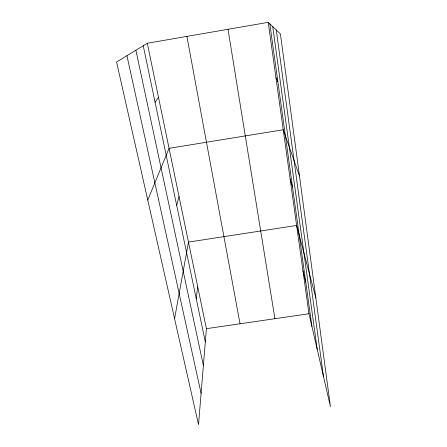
<?xml version="1.0" encoding="UTF-8"?>
<svg xmlns="http://www.w3.org/2000/svg" width="447" height="447" viewBox="0 0 447 447"><rect width="100%" height="100%" fill="white"/><g stroke="black" fill="none" stroke-linecap="round" stroke-linejoin="round"><path stroke-width="0.67" d="M147.303 43.242L206.402 328.674L198.524 424.65L116.566 62.032L147.303 43.242L268.206 22.35L280.414 33.927L330.434 406.608L308.978 313.749L268.206 22.35M196.211 298.518L197.68 286.549M174.576 318.694L188.478 242.09L296.624 225.461L315.85 297.942M176.682 205.329L179.04 196.507M147.761 200.066L169.061 148.331L283.23 129.753L299.49 176.057M155.07 102.19L158.501 97.323M206.402 328.674L308.978 313.749M275.939 77.644L277.855 81.656M290.114 178.945L292.528 187.103M302.971 270.809L305.776 282.253M126.942 55.685L201.094 393.377M135.882 50.22L203.379 365.54M143.236 45.728L205.313 341.972M186.902 36.397L240.039 323.779M228.009 29.295L274.916 318.705M272.731 26.641L317.208 349.358M269.815 23.875L311.945 326.578M276.28 30.005L323.432 376.296"/></g></svg>
